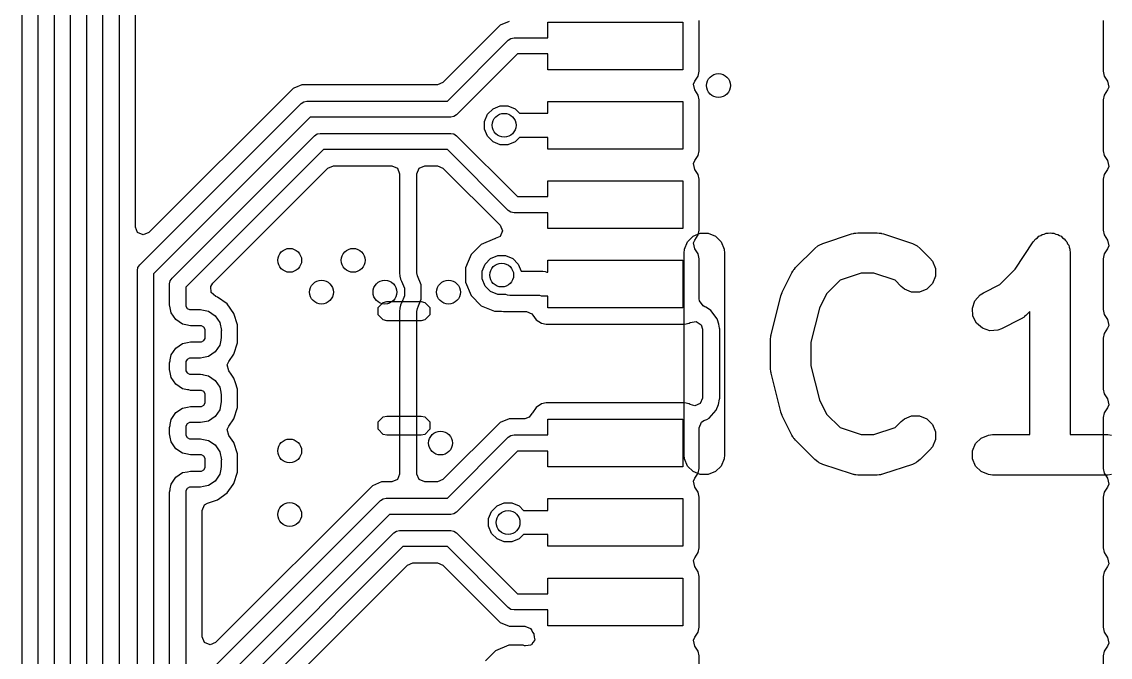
# Model space of a CAD drawing. Extents: x 94.3 to 177.3, y -118.1 to -62.3.
# Drawn here: x 150.91 to 157.77, y -94.7 to -90.7 of the extents above; entities that cross this region are included whole.
import ezdxf

# ---------------------------------------------------------------- set-up
doc = ezdxf.new("R2010")
doc.units = 0
doc.layers.add('BLACK', color=7, linetype='CONTINUOUS')

msp = doc.modelspace()

# ---------------------------------------------------------------- linework, layer by layer
at = {"layer": 'BLACK', "linetype": 'CONTINUOUS'}
for p, q in [((150.9133, -88.644284), (150.9133, -102.26919)), ((151.0158, -102.332358), (151.0158, -88.674778)), ((151.1174, -88.69582), (151.1174, -102.3534)), ((151.22, -102.520461), (151.22, -88.862882)), ((151.3216, -88.883924), (151.3216, -102.541503)), ((151.4242, -102.690713), (151.4242, -89)), ((151.5258, -89.021042), (151.5258, -102.711755)), ((151.6283, -91.990507), (151.6283, -89.1549)), ((153.925659, -90.72004), (153.565245, -91.080455)), ((153.925664, -90.720036), (153.925659, -90.72004)), ((153.982003, -90.6967), (153.925664, -90.720036)), ((154.225, -90.7992), (154.225, -90.7)), ((154.225, -90.7), (155.075, -90.7)), ((155.075, -90.7), (155.075, -91)), ((155.1775, -91.010095), (155.177499, -90.689906)), ((157.7225, -90.689908), (157.7225, -91.010091)), ((153.993059, -90.803067), (154.012499, -90.7992)), ((154.012499, -90.7992), (154.225, -90.7992)), ((153.593057, -91.1976), (153.976578, -90.814079)), ((153.976578, -90.814079), (153.993059, -90.803067)), ((154.033541, -90.9008), (153.65002, -91.284321)), ((154.225, -90.9008), (154.033541, -90.9008)), ((154.225, -91), (154.225, -90.9008)), ((155.075, -91), (154.225, -91)), ((155.142552, -91.090245), (155.150014, -91.072226)), ((155.150014, -91.072226), (155.171553, -91.039993)), ((155.171553, -91.039993), (155.1775, -91.010095)), ((157.7225, -91.010091), (157.722501, -91.010095)), ((157.722501, -91.010095), (157.728447, -91.039995)), ((157.728447, -91.039995), (157.749981, -91.072221)), ((157.749981, -91.072221), (157.757447, -91.109754)), ((152.621074, -91.118442), (151.713655, -92.025862)), ((152.621079, -91.118438), (152.621074, -91.118442)), ((152.630746, -91.114434), (152.621079, -91.118438)), ((152.637581, -91.111603), (152.630746, -91.114434)), ((152.67742, -91.0951), (152.637581, -91.111602)), ((152.637581, -91.111602), (152.637581, -91.111603)), ((153.52989, -91.0951), (152.67742, -91.0951)), ((153.565245, -91.080455), (153.52989, -91.0951)), ((155.150018, -91.127778), (155.142552, -91.090245)), ((155.171552, -91.160004), (155.150018, -91.127778)), ((157.749981, -91.127778), (157.728447, -91.160007)), ((157.757447, -91.109754), (157.749981, -91.127778)), ((151.656079, -92.228395), (152.671995, -91.212479)), ((152.671995, -91.212479), (152.688475, -91.201467)), ((152.688475, -91.201467), (152.688476, -91.201467)), ((152.688476, -91.201467), (152.707916, -91.1976)), ((152.707916, -91.1976), (153.593057, -91.1976)), ((154.225, -91.2738), (154.225, -91.2)), ((154.225, -91.2), (155.075, -91.2)), ((155.075, -91.2), (155.075, -91.5)), ((155.171552, -91.160006), (155.171552, -91.160004)), ((155.171553, -91.160007), (155.171552, -91.160006)), ((155.177499, -91.189906), (155.171553, -91.160007)), ((155.1775, -91.510095), (155.177499, -91.189906)), ((157.728447, -91.160007), (157.7225, -91.189905)), ((157.7225, -91.189905), (157.7225, -91.189906)), ((157.7225, -91.189906), (157.7225, -91.189908)), ((157.7225, -91.189908), (157.7225, -91.510091)), ((153.827402, -91.325614), (153.846066, -91.280554)), ((153.846066, -91.280554), (153.880554, -91.246066)), ((153.880554, -91.246066), (153.925614, -91.227402)), ((153.925614, -91.227402), (153.974386, -91.227402)), ((153.974386, -91.227402), (154.019446, -91.246066)), ((154.019446, -91.246066), (154.04718, -91.2738)), ((154.04718, -91.2738), (154.225, -91.2738)), ((152.728958, -91.2992), (151.7428, -92.285358)), ((153.614099, -91.2992), (152.728958, -91.2992)), ((153.633539, -91.295333), (153.614099, -91.2992)), ((153.65002, -91.284321), (153.633539, -91.295333)), ((153.827402, -91.374386), (153.827402, -91.325614)), ((151.859279, -92.312563), (152.756163, -91.415679)), ((152.756163, -91.415679), (152.772644, -91.404667)), ((152.772644, -91.404667), (152.792084, -91.4008)), ((152.792084, -91.4008), (153.614099, -91.4008)), ((153.614099, -91.4008), (153.633539, -91.404667)), ((153.633539, -91.404667), (153.65002, -91.415679)), ((153.65002, -91.415679), (154.033541, -91.7992)), ((153.846066, -91.419446), (153.827402, -91.374386)), ((153.880554, -91.453934), (153.846066, -91.419446)), ((153.925614, -91.472598), (153.880554, -91.453934)), ((153.974386, -91.472598), (153.925614, -91.472598)), ((154.019446, -91.453934), (153.974386, -91.472598)), ((154.04718, -91.4262), (154.019446, -91.453934)), ((154.225, -91.4262), (154.04718, -91.4262)), ((154.225, -91.5), (154.225, -91.4262)), ((152.813126, -91.5024), (151.946, -92.369526)), ((153.593057, -91.5024), (152.813126, -91.5024)), ((153.976578, -91.885921), (153.593057, -91.5024)), ((155.075, -91.5), (154.225, -91.5)), ((155.150014, -91.572226), (155.171553, -91.539993)), ((155.171553, -91.539993), (155.1775, -91.510095)), ((157.7225, -91.510091), (157.722501, -91.510095)), ((157.722501, -91.510095), (157.728447, -91.539995)), ((157.728447, -91.539995), (157.749981, -91.572221)), ((152.11569, -92.344791), (152.840938, -91.619545)), ((152.840938, -91.619545), (152.876293, -91.6049)), ((152.876293, -91.6049), (153.2425, -91.6049)), ((153.2425, -91.6049), (153.277855, -91.619545)), ((153.277855, -91.619545), (153.2925, -91.6549)), ((153.4, -91.6549), (153.414645, -91.619545)), ((153.414645, -91.619545), (153.45, -91.6049)), ((153.45, -91.6049), (153.52989, -91.6049)), ((153.52989, -91.6049), (153.565245, -91.619545)), ((153.565245, -91.619545), (153.925398, -91.979699)), ((155.142552, -91.590245), (155.150014, -91.572226)), ((155.150018, -91.627778), (155.142552, -91.590245)), ((157.749981, -91.572221), (157.757447, -91.609754)), ((157.757447, -91.609754), (157.749982, -91.627778)), ((153.2925, -91.6549), (153.2925, -92.278409)), ((153.4, -92.278411), (153.4, -91.6549)), ((155.171552, -91.660004), (155.150018, -91.627778)), ((155.171552, -91.660006), (155.171552, -91.660004)), ((155.171553, -91.660007), (155.171552, -91.660006)), ((155.177499, -91.689906), (155.171553, -91.660007)), ((155.1775, -92.010095), (155.177499, -91.689906)), ((157.728447, -91.660007), (157.7225, -91.689905)), ((157.7225, -91.689905), (157.7225, -91.689906)), ((157.7225, -91.689906), (157.7225, -91.689908)), ((157.7225, -91.689908), (157.7225, -92.010091)), ((157.728449, -91.660004), (157.728447, -91.660007)), ((157.749982, -91.627778), (157.728449, -91.660004)), ((154.225, -91.7992), (154.225, -91.7)), ((154.225, -91.7), (155.075, -91.7)), ((155.075, -91.7), (155.075, -92)), ((154.033541, -91.7992), (154.225, -91.7992)), ((153.993059, -91.896933), (153.976578, -91.885921)), ((154.012499, -91.9008), (153.993059, -91.896933)), ((154.225, -91.9008), (154.012499, -91.9008)), ((154.225, -92), (154.225, -91.9008)), ((151.642945, -92.025862), (151.6283, -91.990507)), ((151.6783, -92.040507), (151.642945, -92.025862)), ((151.713655, -92.025862), (151.6783, -92.040507)), ((153.925398, -91.979699), (153.940043, -92.015054)), ((153.940043, -92.015054), (153.925398, -92.050409)), ((155.075, -92), (154.225, -92)), ((155.13968, -92.048721), (155.185461, -92.029758)), ((155.171553, -92.039993), (155.1775, -92.010095)), ((155.185461, -92.029758), (155.235013, -92.029758)), ((155.235013, -92.029758), (155.280794, -92.048721)), ((155.956267, -92.094311), (156.137696, -92.033835)), ((156.137696, -92.033835), (156.149982, -92.031041)), ((156.149982, -92.031041), (156.153081, -92.029758)), ((156.153081, -92.029758), (156.157571, -92.029315)), ((156.157571, -92.029315), (156.161973, -92.028315)), ((156.161973, -92.028315), (156.165318, -92.028552)), ((156.165318, -92.028552), (156.177857, -92.027318)), ((156.177857, -92.027318), (156.298809, -92.027318)), ((156.298809, -92.027318), (156.311347, -92.028552)), ((156.311347, -92.028552), (156.314694, -92.028315)), ((156.314694, -92.028315), (156.319095, -92.029315)), ((156.319095, -92.029315), (156.323585, -92.029758)), ((156.323585, -92.029758), (156.326682, -92.03104)), ((156.326682, -92.03104), (156.33897, -92.033835)), ((156.33897, -92.033835), (156.520399, -92.094311)), ((157.338656, -92.037037), (157.350983, -92.034571)), ((157.350983, -92.034571), (157.362604, -92.029758)), ((157.362604, -92.029758), (157.375049, -92.029758)), ((157.375049, -92.029758), (157.387248, -92.027318)), ((157.387248, -92.027318), (157.399581, -92.029758)), ((157.399581, -92.029758), (157.412156, -92.029758)), ((157.412156, -92.029758), (157.423653, -92.03452)), ((157.423653, -92.03452), (157.435858, -92.036935)), ((157.7225, -92.010091), (157.722501, -92.010095)), ((157.722501, -92.010095), (157.728447, -92.039995)), ((153.805911, -92.099692), (153.741921, -92.163682)), ((153.805917, -92.099688), (153.805911, -92.099692)), ((153.889529, -92.065054), (153.805917, -92.099688)), ((153.890043, -92.065054), (153.889529, -92.065054)), ((153.890515, -92.064858), (153.890043, -92.065054)), ((153.894362, -92.064093), (153.890515, -92.064858)), ((153.925398, -92.050409), (153.894209, -92.063328)), ((153.894209, -92.063328), (153.894362, -92.064093)), ((155.085677, -92.129542), (155.10464, -92.083761)), ((155.10464, -92.083761), (155.13968, -92.048721)), ((155.142552, -92.090245), (155.150014, -92.072226)), ((155.150018, -92.127778), (155.142552, -92.090245)), ((155.150014, -92.072226), (155.171553, -92.039993)), ((155.280794, -92.048721), (155.315834, -92.083761)), ((155.315834, -92.083761), (155.334797, -92.129542)), ((155.933534, -92.104461), (155.956267, -92.094311)), ((156.520399, -92.094311), (156.543132, -92.104461)), ((157.167733, -92.254835), (157.281709, -92.083871)), ((157.281709, -92.083871), (157.281766, -92.0838)), ((157.281766, -92.0838), (157.281783, -92.083761)), ((157.281783, -92.083761), (157.281871, -92.083672)), ((157.281871, -92.083672), (157.297483, -92.06461)), ((157.297483, -92.06461), (157.30793, -92.057613)), ((157.30793, -92.057613), (157.316823, -92.048721)), ((157.316823, -92.048721), (157.32832, -92.043958)), ((157.32832, -92.043958), (157.338656, -92.037037)), ((157.435858, -92.036935), (157.446318, -92.043908)), ((157.446318, -92.043908), (157.457937, -92.048721)), ((157.457937, -92.048721), (157.466735, -92.057519)), ((157.466735, -92.057519), (157.477088, -92.064421)), ((157.477088, -92.064421), (157.484084, -92.074868)), ((157.484084, -92.074868), (157.492977, -92.083761)), ((157.492977, -92.083761), (157.497739, -92.095258)), ((157.497739, -92.095258), (157.504661, -92.105594)), ((157.728447, -92.039995), (157.749981, -92.072221)), ((157.749981, -92.072221), (157.757447, -92.109754)), ((153.741917, -92.163688), (153.723921, -92.207135)), ((153.741921, -92.163682), (153.741917, -92.163688)), ((153.865337, -92.18862), (153.910397, -92.169956)), ((153.910397, -92.169956), (153.959169, -92.169956)), ((153.959169, -92.169956), (154.004229, -92.18862)), ((155.083237, -92.154318), (155.085677, -92.129542)), ((155.083237, -93.424318), (155.083237, -92.154318)), ((155.171552, -92.160004), (155.150018, -92.127778)), ((155.171552, -92.160006), (155.171552, -92.160004)), ((155.171553, -92.160007), (155.171552, -92.160006)), ((155.177499, -92.189906), (155.171553, -92.160007)), ((155.334797, -92.129542), (155.337237, -92.154318)), ((155.337237, -92.154318), (155.337237, -93.424318)), ((155.785673, -92.245943), (155.906625, -92.124991)), ((155.906625, -92.124991), (155.92587, -92.109197)), ((155.92587, -92.109197), (155.930087, -92.10745)), ((155.930087, -92.10745), (155.933534, -92.104461)), ((156.543132, -92.104461), (156.54658, -92.107451)), ((156.54658, -92.107451), (156.550796, -92.109198)), ((156.550796, -92.109198), (156.570041, -92.124991)), ((156.570041, -92.124991), (156.630517, -92.185467)), ((157.504661, -92.105594), (157.507126, -92.117921)), ((157.507126, -92.117921), (157.51194, -92.129542)), ((157.51194, -92.129542), (157.514354, -92.154057)), ((157.514354, -92.154057), (157.51438, -92.154186)), ((157.51438, -92.154186), (157.514371, -92.154229)), ((157.514371, -92.154229), (157.51438, -92.154318)), ((157.51438, -92.154318), (157.51438, -93.297318)), ((157.728447, -92.160007), (157.7225, -92.189905)), ((157.749981, -92.127778), (157.728447, -92.160007)), ((157.757447, -92.109754), (157.749981, -92.127778)), ((151.645067, -92.244876), (151.656079, -92.228395)), ((153.723921, -92.207135), (153.707283, -92.247301)), ((153.812185, -92.268168), (153.830849, -92.223108)), ((153.830849, -92.223108), (153.865337, -92.18862)), ((154.004229, -92.18862), (154.038717, -92.223108)), ((154.038717, -92.223108), (154.057287, -92.26794)), ((154.225, -92.2738), (154.225, -92.2)), ((154.225, -92.2), (155.075, -92.2)), ((155.075, -92.2), (155.075, -92.5)), ((155.177499, -92.189908), (155.177499, -92.189906)), ((155.177499, -92.44206), (155.177499, -92.189908)), ((156.630517, -92.185467), (156.646311, -92.204712)), ((156.646311, -92.204712), (156.665274, -92.250493)), ((157.7225, -92.189905), (157.7225, -92.189906)), ((157.7225, -92.189906), (157.7225, -92.189908)), ((157.7225, -92.189908), (157.7225, -92.510091)), ((151.6412, -92.264316), (151.645067, -92.244876)), ((151.6412, -101.210422), (151.6412, -92.264316)), ((151.7428, -92.285358), (151.7428, -101.18938)), ((153.2925, -92.278409), (153.294565, -92.299383)), ((153.294565, -92.299383), (153.29837, -92.318508)), ((153.403806, -92.297545), (153.4, -92.278411)), ((153.4275, -92.354747), (153.403806, -92.297545)), ((153.707283, -92.247301), (153.707283, -92.337807)), ((153.812185, -92.31694), (153.812185, -92.268168)), ((154.057287, -92.26794), (154.19414, -92.26794)), ((154.19414, -92.26794), (154.209006, -92.269404)), ((154.209006, -92.269404), (154.219619, -92.2738)), ((154.219619, -92.2738), (154.225, -92.2738)), ((155.701407, -92.399902), (155.761884, -92.278949)), ((155.761884, -92.278949), (155.768597, -92.268284)), ((155.768597, -92.268284), (155.76988, -92.265188)), ((155.76988, -92.265188), (155.772742, -92.2617)), ((155.772742, -92.2617), (155.775147, -92.25788)), ((155.775147, -92.25788), (155.777679, -92.255683)), ((155.777679, -92.255683), (155.785673, -92.245943)), ((156.198467, -92.281318), (156.065031, -92.325796)), ((156.278199, -92.281318), (156.198467, -92.281318)), ((156.411634, -92.325796), (156.278199, -92.281318)), ((156.665274, -92.300047), (156.646311, -92.345828)), ((156.665274, -92.250493), (156.665274, -92.300047)), ((157.070245, -92.352323), (157.167733, -92.254835)), ((151.8444, -92.348484), (151.848267, -92.329044)), ((151.8444, -92.48), (151.8444, -92.348484)), ((151.848267, -92.329044), (151.859279, -92.312563)), ((151.946, -92.369526), (151.946, -92.48)), ((152.103486, -92.364719), (152.11569, -92.344791)), ((152.106509, -92.402868), (152.103486, -92.364719)), ((153.29837, -92.318508), (153.298375, -92.31853)), ((153.298375, -92.31853), (153.301189, -92.327809)), ((153.301189, -92.327809), (153.303934, -92.330554)), ((153.303934, -92.330554), (153.322598, -92.375614)), ((153.322598, -92.375614), (153.322598, -92.424386)), ((153.4275, -92.445253), (153.4275, -92.354747)), ((153.707283, -92.337807), (153.741918, -92.421422)), ((153.830849, -92.362), (153.812185, -92.31694)), ((153.865337, -92.396488), (153.830849, -92.362)), ((156.065031, -92.325796), (155.97985, -92.410978)), ((156.450911, -92.365073), (156.411634, -92.325796)), ((156.470156, -92.380867), (156.450911, -92.365073)), ((156.646311, -92.345828), (156.611272, -92.380867)), ((156.967727, -92.403583), (157.070245, -92.352323)), ((152.135622, -92.427705), (152.106509, -92.402868)), ((152.145423, -92.430883), (152.135622, -92.427705)), ((152.205577, -92.474537), (152.145423, -92.430883)), ((153.322598, -92.424386), (153.303934, -92.469446)), ((153.410864, -92.485415), (153.4275, -92.445253)), ((153.741918, -92.421422), (153.805915, -92.485419)), ((153.910397, -92.415152), (153.865337, -92.396488)), ((153.959169, -92.415152), (153.910397, -92.415152)), ((153.96084, -92.414459), (153.959169, -92.415152)), ((153.971503, -92.418876), (153.96084, -92.414459)), ((153.986369, -92.42034), (153.971503, -92.418876)), ((154.174521, -92.42034), (153.986369, -92.42034)), ((154.185134, -92.424736), (154.174521, -92.42034)), ((154.2, -92.4262), (154.185134, -92.424736)), ((154.225, -92.4262), (154.2, -92.4262)), ((154.225, -92.5), (154.225, -92.4262)), ((155.179376, -92.455631), (155.177499, -92.44206)), ((155.631315, -92.667801), (155.691791, -92.425897)), ((155.691791, -92.425897), (155.692443, -92.424069)), ((155.692443, -92.424069), (155.692509, -92.423154)), ((155.692509, -92.423154), (155.696453, -92.412846)), ((155.696453, -92.412846), (155.700167, -92.402452)), ((155.700167, -92.402452), (155.700713, -92.401714)), ((155.700713, -92.401714), (155.701407, -92.399902)), ((155.97985, -92.410978), (155.934825, -92.501027)), ((156.515937, -92.39983), (156.470156, -92.380867)), ((156.565491, -92.39983), (156.515937, -92.39983)), ((156.611272, -92.380867), (156.565491, -92.39983)), ((156.914191, -92.45428), (156.946658, -92.416845)), ((156.946658, -92.416845), (156.967727, -92.403583)), ((151.848267, -92.49944), (151.8444, -92.48)), ((151.848291, -92.499464), (151.848267, -92.49944)), ((151.854471, -92.530537), (151.848291, -92.499464)), ((151.946, -92.48), (151.94602, -92.48)), ((151.94602, -92.48), (151.94602, -92.488166)), ((151.94602, -92.488166), (151.954185, -92.50231)), ((151.954185, -92.50231), (151.968327, -92.510478)), ((151.968327, -92.510478), (151.976493, -92.51048)), ((151.976493, -92.51048), (152.037651, -92.51048)), ((152.037651, -92.51048), (152.04756, -92.512451)), ((152.04756, -92.512451), (152.08819, -92.520508)), ((152.205578, -92.474538), (152.205577, -92.474537)), ((152.249297, -92.534646), (152.205578, -92.474538)), ((153.156731, -92.497039), (153.189203, -92.464567)), ((153.156731, -92.542961), (153.156731, -92.497039)), ((153.189203, -92.464567), (153.212164, -92.46)), ((153.212164, -92.46), (153.427836, -92.46)), ((153.294565, -92.500615), (153.2925, -92.521589)), ((153.29837, -92.48149), (153.294565, -92.500615)), ((153.298375, -92.481468), (153.29837, -92.48149)), ((153.301188, -92.472191), (153.298375, -92.481468)), ((153.303934, -92.469446), (153.301188, -92.472191)), ((153.4, -92.521588), (153.403806, -92.502454)), ((153.403806, -92.502454), (153.410864, -92.485415)), ((153.427836, -92.46), (153.450797, -92.464567)), ((153.450797, -92.464567), (153.483269, -92.497039)), ((153.483269, -92.497039), (153.483269, -92.542961)), ((153.805915, -92.485419), (153.88953, -92.520054)), ((155.075, -92.5), (154.225, -92.5)), ((155.203067, -92.485684), (155.179376, -92.455631)), ((155.214523, -92.4921), (155.203067, -92.485684)), ((155.219468, -92.494869), (155.214523, -92.4921)), ((155.242259, -92.510095), (155.219468, -92.494869)), ((155.251288, -92.516127), (155.242259, -92.510095)), ((155.934825, -92.501027), (155.881523, -92.714237)), ((156.89852, -92.501291), (156.914191, -92.45428)), ((156.902033, -92.550719), (156.89852, -92.501291)), ((157.7225, -92.510091), (157.722501, -92.510095)), ((157.722501, -92.510095), (157.728447, -92.539995)), ((151.883094, -92.573383), (151.854471, -92.530537)), ((151.925933, -92.602017), (151.883094, -92.573383)), ((152.08819, -92.520508), (152.131072, -92.549126)), ((152.131072, -92.549126), (152.159737, -92.591976)), ((152.272302, -92.605322), (152.249297, -92.534646)), ((153.189203, -92.575433), (153.156731, -92.542961)), ((153.212164, -92.58), (153.189203, -92.575433)), ((153.427836, -92.58), (153.212164, -92.58)), ((153.2925, -92.521589), (153.2925, -93.5451)), ((153.4, -93.5451), (153.4, -92.521588)), ((153.450797, -92.575433), (153.427836, -92.58)), ((153.483269, -92.542961), (153.450797, -92.575433)), ((153.88953, -92.520054), (153.934151, -92.520054)), ((153.934151, -92.520054), (153.94589, -92.522389)), ((153.94589, -92.522389), (153.945992, -92.521879)), ((153.945992, -92.521879), (153.950822, -92.522839)), ((153.950822, -92.522839), (153.950823, -92.52284)), ((153.950823, -92.52284), (154.09026, -92.52284)), ((154.09026, -92.52284), (154.125615, -92.537485)), ((154.125615, -92.537485), (154.131831, -92.545058)), ((154.131831, -92.545058), (154.151102, -92.573898)), ((154.151102, -92.573898), (154.185007, -92.596553)), ((155.251289, -92.516128), (155.251288, -92.516127)), ((155.292424, -92.568298), (155.251289, -92.516128)), ((155.292425, -92.5683), (155.292424, -92.568298)), ((155.294305, -92.573898), (155.292425, -92.5683)), ((155.294441, -92.574304), (155.294305, -92.573898)), ((155.30287, -92.602086), (155.294441, -92.574304)), ((156.924193, -92.59504), (156.902033, -92.550719)), ((157.202271, -92.570292), (157.081319, -92.630767)), ((157.212937, -92.563577), (157.202271, -92.570292)), ((157.216034, -92.562295), (157.212937, -92.563577)), ((157.219519, -92.559434), (157.216034, -92.562295)), ((157.223341, -92.557029), (157.219519, -92.559434)), ((157.225539, -92.554493), (157.223341, -92.557029)), ((157.235279, -92.546501), (157.225539, -92.554493)), ((157.26038, -92.521399), (157.235279, -92.546501)), ((157.26038, -93.297318), (157.26038, -92.521399)), ((157.728447, -92.539995), (157.749981, -92.572221)), ((157.749981, -92.572221), (157.757447, -92.609754)), ((151.957037, -92.60821), (151.925933, -92.602017)), ((151.95704, -92.608213), (151.957037, -92.60821)), ((151.964787, -92.609754), (151.95704, -92.608213)), ((151.976468, -92.61208), (151.964787, -92.609754)), ((151.976472, -92.612078), (151.976468, -92.61208)), ((151.97648, -92.61208), (151.976472, -92.612078)), ((152.037651, -92.61208), (151.97648, -92.61208)), ((152.03767, -92.612076), (152.037651, -92.61208)), ((152.037682, -92.61208), (152.03767, -92.612076)), ((152.04586, -92.612075), (152.037682, -92.61208)), ((152.06003, -92.620245), (152.04586, -92.612075)), ((152.068216, -92.634407), (152.06003, -92.620245)), ((152.068131, -92.64256), (152.068219, -92.642113)), ((152.068131, -92.6832), (152.068131, -92.64256)), ((152.068219, -92.642113), (152.068216, -92.634407)), ((152.159737, -92.591976), (152.16982, -92.642535)), ((152.169731, -92.642535), (152.169727, -92.642544)), ((152.169727, -92.642544), (152.169731, -92.64256)), ((152.16982, -92.642535), (152.169731, -92.642535)), ((152.169731, -92.64256), (152.169731, -92.6832)), ((152.27232, -92.642484), (152.272302, -92.605322)), ((152.272329, -92.662911), (152.272319, -92.642484)), ((152.272319, -92.642484), (152.27232, -92.642484)), ((154.185007, -92.596553), (154.214905, -92.6025)), ((154.214905, -92.6025), (155.085094, -92.602499)), ((155.085094, -92.602499), (155.114993, -92.596553)), ((155.114993, -92.596553), (155.122218, -92.591724)), ((155.122218, -92.591724), (155.159751, -92.584256)), ((155.159751, -92.584256), (155.191571, -92.605514)), ((155.191571, -92.605514), (155.2, -92.633296)), ((155.2, -92.633296), (155.2, -93.066703)), ((155.306681, -92.627778), (155.30287, -92.602086)), ((155.3075, -92.633299), (155.306681, -92.627778)), ((155.3075, -93.066702), (155.3075, -92.633299)), ((156.961628, -92.627507), (156.924193, -92.59504)), ((157.008639, -92.643178), (156.961628, -92.627507)), ((157.058067, -92.639665), (157.008639, -92.643178)), ((157.081319, -92.630767), (157.058067, -92.639665)), ((157.749981, -92.627778), (157.728447, -92.660007)), ((157.757447, -92.609754), (157.749981, -92.627778)), ((151.92594, -92.723759), (151.957014, -92.717572)), ((151.957014, -92.717572), (151.95704, -92.717547)), ((151.95704, -92.717547), (151.976468, -92.713682)), ((151.976468, -92.713682), (151.976468, -92.71368)), ((151.976468, -92.71368), (151.976472, -92.713681)), ((151.976472, -92.713681), (151.97648, -92.71368)), ((151.97648, -92.71368), (152.037651, -92.71368)), ((152.037651, -92.71368), (152.03767, -92.713683)), ((152.03767, -92.713683), (152.037682, -92.71368)), ((152.037682, -92.71368), (152.037682, -92.713631)), ((152.037682, -92.713631), (152.045839, -92.713635)), ((152.045839, -92.713635), (152.05997, -92.705483)), ((152.05997, -92.705483), (152.06813, -92.691357)), ((152.06813, -92.691357), (152.068131, -92.6832)), ((152.165862, -92.702641), (152.159673, -92.733744)), ((152.165864, -92.70264), (152.165862, -92.702641)), ((152.169731, -92.6832), (152.165864, -92.70264)), ((152.272228, -92.713697), (152.272231, -92.713693)), ((152.272228, -92.720359), (152.272228, -92.713697)), ((152.272231, -92.683213), (152.27225, -92.683043)), ((152.272231, -92.713693), (152.272231, -92.683213)), ((152.272241, -92.663126), (152.272329, -92.662911)), ((152.272248, -92.677474), (152.272241, -92.663126)), ((152.272247, -92.677475), (152.272248, -92.677474)), ((152.27225, -92.683043), (152.272247, -92.677475)), ((155.627523, -92.698603), (155.627948, -92.694281)), ((155.627523, -92.880032), (155.627523, -92.698603)), ((155.627673, -92.692429), (155.629044, -92.683156)), ((155.627948, -92.694281), (155.627673, -92.692429)), ((155.629044, -92.683156), (155.629963, -92.673827)), ((155.629963, -92.673827), (155.630679, -92.672096)), ((155.630679, -92.672096), (155.631315, -92.667801)), ((155.881523, -92.714237), (155.881523, -92.864398)), ((157.728447, -92.660007), (157.7225, -92.689905)), ((157.7225, -92.689905), (157.7225, -92.689906)), ((157.7225, -92.689906), (157.7225, -92.689908)), ((157.7225, -92.689908), (157.7225, -93.010091)), ((151.854471, -92.79521), (151.883103, -92.75238)), ((151.883103, -92.75238), (151.92594, -92.723759)), ((152.131032, -92.776588), (152.088171, -92.805204)), ((152.159673, -92.733744), (152.131032, -92.776588)), ((152.249254, -92.79104), (152.272228, -92.72036)), ((152.272228, -92.72036), (152.272228, -92.720359)), ((151.8444, -92.845735), (151.846833, -92.833525)), ((151.844403, -92.845744), (151.8444, -92.845735)), ((151.8444, -92.84576), (151.844403, -92.845744)), ((151.8444, -92.8864), (151.8444, -92.84576)), ((151.846833, -92.833525), (151.848267, -92.82632)), ((151.848267, -92.82632), (151.84827, -92.826316)), ((151.84827, -92.826316), (151.854471, -92.79521)), ((151.946003, -92.837616), (151.946, -92.84576)), ((151.946, -92.84576), (151.946, -92.8864)), ((151.954175, -92.82347), (151.946003, -92.837616)), ((151.968324, -92.815301), (151.954175, -92.82347)), ((151.976492, -92.8153), (151.968324, -92.815301)), ((152.03762, -92.81528), (151.976492, -92.81528)), ((151.976492, -92.81528), (151.976492, -92.8153)), ((152.037651, -92.81528), (152.03762, -92.81528)), ((152.057091, -92.811413), (152.037651, -92.81528)), ((152.057146, -92.811357), (152.057091, -92.811413)), ((152.088171, -92.805204), (152.057146, -92.811357)), ((152.207132, -92.858266), (152.216071, -92.836688)), ((152.216071, -92.836688), (152.249254, -92.79104)), ((151.848267, -92.90584), (151.8444, -92.8864)), ((151.848291, -92.905864), (151.848267, -92.90584)), ((151.854471, -92.936937), (151.848291, -92.905864)), ((151.946, -92.8864), (151.94602, -92.8864)), ((151.94602, -92.8864), (151.94602, -92.894566)), ((151.94602, -92.894566), (151.954185, -92.90871)), ((151.954185, -92.90871), (151.968327, -92.916878)), ((151.968327, -92.916878), (151.976493, -92.91688)), ((151.976493, -92.91688), (152.037648, -92.91688)), ((152.037648, -92.91688), (152.037666, -92.916883)), ((152.037666, -92.916883), (152.037678, -92.91688)), ((152.037678, -92.91688), (152.050575, -92.919451)), ((152.050575, -92.919451), (152.057088, -92.920747)), ((152.057088, -92.920747), (152.057091, -92.92075)), ((152.057091, -92.92075), (152.088199, -92.926953)), ((152.216067, -92.895474), (152.207132, -92.858266)), ((152.230789, -92.915734), (152.216067, -92.895474)), ((152.249233, -92.941116), (152.230789, -92.915734)), ((155.627948, -92.884353), (155.627523, -92.880032)), ((155.627673, -92.886206), (155.627948, -92.884353)), ((155.629044, -92.895478), (155.627673, -92.886206)), ((155.629963, -92.904808), (155.629044, -92.895478)), ((155.630679, -92.906538), (155.629963, -92.904808)), ((155.631315, -92.910834), (155.630679, -92.906538)), ((155.691791, -93.152739), (155.631315, -92.910834)), ((155.881523, -92.864398), (155.934825, -93.077608)), ((151.883094, -92.979783), (151.854471, -92.936937)), ((151.925933, -93.008417), (151.883094, -92.979783)), ((152.088199, -92.926953), (152.131028, -92.955582)), ((152.131028, -92.955582), (152.159652, -92.998413)), ((152.249233, -92.941118), (152.249233, -92.941116)), ((152.249236, -92.941121), (152.249233, -92.941118)), ((152.25904, -92.971267), (152.249236, -92.941121)), ((152.271667, -93.010094), (152.25904, -92.971267)), ((151.957037, -93.01461), (151.925933, -93.008417)), ((151.95704, -93.014613), (151.957037, -93.01461)), ((151.965077, -93.016211), (151.95704, -93.014613)), ((151.976468, -93.01848), (151.965077, -93.016211)), ((151.976472, -93.018478), (151.976468, -93.01848)), ((151.97648, -93.01848), (151.976472, -93.018478)), ((152.037618, -93.01848), (151.97648, -93.01848)), ((152.04579, -93.018483), (152.037618, -93.01848)), ((152.059944, -93.026659), (152.04579, -93.018483)), ((152.068118, -93.040813), (152.059944, -93.026659)), ((152.06812, -93.048985), (152.068118, -93.040813)), ((152.068128, -93.048985), (152.06812, -93.048985)), ((152.068128, -93.0896), (152.068128, -93.048985)), ((152.159652, -92.998413), (152.165848, -93.029507)), ((152.165848, -93.029507), (152.165861, -93.02952)), ((152.165861, -93.02952), (152.169723, -93.048935)), ((152.169723, -93.048935), (152.169728, -93.048935)), ((152.169728, -93.048935), (152.169724, -93.048944)), ((152.169724, -93.048944), (152.169728, -93.04896)), ((152.169728, -93.04896), (152.169728, -93.0896)), ((152.272206, -93.01175), (152.271667, -93.010094)), ((152.272206, -93.013417), (152.272206, -93.01175)), ((152.272228, -93.013635), (152.272206, -93.013417)), ((152.272228, -93.018467), (152.272228, -93.013635)), ((152.272228, -93.048885), (152.272228, -93.018467)), ((152.272245, -93.083874), (152.272228, -93.048885)), ((157.7225, -93.010091), (157.722501, -93.010095)), ((157.722501, -93.010095), (157.728447, -93.039995)), ((157.728447, -93.039995), (157.749981, -93.072221)), ((151.883103, -93.15878), (151.92594, -93.130159)), ((151.92594, -93.130159), (151.957014, -93.123972)), ((151.957014, -93.123972), (151.95704, -93.123947)), ((151.95704, -93.123947), (151.976468, -93.120082)), ((151.976468, -93.120082), (151.976468, -93.12008)), ((151.976468, -93.12008), (151.976472, -93.120081)), ((151.976472, -93.120081), (151.97648, -93.12008)), ((151.97648, -93.12008), (152.037648, -93.12008)), ((152.037648, -93.12008), (152.037888, -93.120127)), ((152.037888, -93.120127), (152.045795, -93.120124)), ((152.045795, -93.120124), (152.059955, -93.111942)), ((152.059955, -93.111942), (152.068129, -93.097777)), ((152.068129, -93.097777), (152.068128, -93.0896)), ((152.169728, -93.0896), (152.159678, -93.140145)), ((152.24928, -93.197409), (152.272231, -93.126748)), ((152.272228, -93.083909), (152.272245, -93.083874)), ((152.272228, -93.0896), (152.272228, -93.083909)), ((152.272231, -93.126748), (152.272228, -93.0896)), ((154.151101, -93.126103), (154.128447, -93.160007)), ((154.185006, -93.103447), (154.151101, -93.126103)), ((154.214904, -93.097501), (154.185006, -93.103447)), ((154.214908, -93.0975), (154.214904, -93.097501)), ((155.08509, -93.0975), (154.214908, -93.0975)), ((155.085095, -93.0975), (155.08509, -93.0975)), ((155.114993, -93.103447), (155.085095, -93.0975)), ((155.122037, -93.108154), (155.114993, -93.103447)), ((155.122223, -93.108278), (155.122037, -93.108154)), ((155.15, -93.116703), (155.122223, -93.108278)), ((155.185355, -93.102058), (155.15, -93.116703)), ((155.2, -93.066703), (155.185355, -93.102058)), ((155.284672, -93.143198), (155.299317, -93.107843)), ((155.299317, -93.107843), (155.306069, -93.073898)), ((155.306069, -93.073898), (155.307499, -93.066709)), ((155.307499, -93.066709), (155.3075, -93.066702)), ((155.934825, -93.077608), (155.979851, -93.167659)), ((157.749982, -93.127778), (157.728447, -93.160007)), ((157.749981, -93.072221), (157.757447, -93.109754)), ((157.757447, -93.109754), (157.749982, -93.127778)), ((151.854471, -93.20161), (151.883103, -93.15878)), ((152.131056, -93.183001), (152.088217, -93.211648)), ((152.159678, -93.140145), (152.131056, -93.183001)), ((152.216118, -93.243075), (152.24928, -93.197409)), ((153.156731, -93.217039), (153.189203, -93.184567)), ((153.189203, -93.184567), (153.212164, -93.18)), ((153.212164, -93.18), (153.427836, -93.18)), ((153.427836, -93.18), (153.450797, -93.184567)), ((153.450797, -93.184567), (153.483269, -93.217039)), ((153.982003, -93.1967), (153.925664, -93.220036)), ((154.080114, -93.1967), (153.982003, -93.1967)), ((154.107893, -93.188273), (154.080114, -93.1967)), ((154.124349, -93.163643), (154.107893, -93.188273)), ((154.126561, -93.16456), (154.124349, -93.163643)), ((154.128447, -93.160007), (154.126561, -93.16456)), ((155.226495, -93.201375), (155.241523, -93.193717)), ((155.241523, -93.193717), (155.284672, -93.143198)), ((155.692443, -93.154566), (155.691791, -93.152739)), ((155.692509, -93.155482), (155.692443, -93.154566)), ((155.696456, -93.165797), (155.692509, -93.155482)), ((155.700167, -93.176183), (155.696456, -93.165797)), ((155.700712, -93.176919), (155.700167, -93.176183)), ((155.701407, -93.178734), (155.700712, -93.176919)), ((155.761884, -93.299686), (155.701407, -93.178734)), ((155.979851, -93.167659), (156.06503, -93.252839)), ((156.450911, -93.213563), (156.470155, -93.197769)), ((156.470155, -93.197769), (156.515936, -93.178805)), ((156.515936, -93.178805), (156.56549, -93.178805)), ((156.56549, -93.178805), (156.611271, -93.197768)), ((156.611271, -93.197768), (156.64631, -93.232806)), ((157.728447, -93.160007), (157.7225, -93.189905)), ((157.7225, -93.189905), (157.7225, -93.189906)), ((157.7225, -93.189906), (157.7225, -93.189908)), ((157.7225, -93.189908), (157.7225, -93.510091)), ((151.8444, -93.252135), (151.846833, -93.239925)), ((151.844403, -93.252144), (151.8444, -93.252135)), ((151.8444, -93.25216), (151.844403, -93.252144)), ((151.8444, -93.2928), (151.8444, -93.25216)), ((151.846833, -93.239925), (151.848267, -93.23272)), ((151.848267, -93.23272), (151.84827, -93.232716)), ((151.84827, -93.232716), (151.854471, -93.20161)), ((151.946003, -93.244016), (151.946, -93.25216)), ((151.946, -93.25216), (151.946, -93.2928)), ((151.954175, -93.22987), (151.946003, -93.244016)), ((151.968324, -93.221701), (151.954175, -93.22987)), ((151.976492, -93.2217), (151.968324, -93.221701)), ((152.037648, -93.22168), (151.976492, -93.22168)), ((151.976492, -93.22168), (151.976492, -93.2217)), ((152.037666, -93.221676), (152.037648, -93.22168)), ((152.037678, -93.22168), (152.037666, -93.221676)), ((152.088217, -93.211648), (152.037678, -93.221728)), ((152.037678, -93.221728), (152.037678, -93.22168)), ((152.20719, -93.264655), (152.216118, -93.243075)), ((152.216141, -93.301861), (152.20719, -93.264655)), ((153.156731, -93.262961), (153.156731, -93.217039)), ((153.189203, -93.295433), (153.156731, -93.262961)), ((153.483269, -93.262961), (153.450797, -93.295433)), ((153.483269, -93.217039), (153.483269, -93.262961)), ((153.925659, -93.22004), (153.565245, -93.580455)), ((153.925664, -93.220036), (153.925659, -93.22004)), ((154.225, -93.2992), (154.225, -93.2)), ((154.225, -93.2), (155.075, -93.2)), ((155.075, -93.2), (155.075, -93.5)), ((155.177499, -93.255078), (155.192144, -93.219724)), ((155.1775, -93.510095), (155.177499, -93.255078)), ((155.192144, -93.219724), (155.208362, -93.208885)), ((155.208362, -93.208885), (155.226495, -93.201375)), ((156.06503, -93.252839), (156.198467, -93.297318)), ((156.278199, -93.297318), (156.411635, -93.252839)), ((156.411635, -93.252839), (156.450911, -93.213563)), ((156.64631, -93.232806), (156.665274, -93.278587)), ((151.848267, -93.31224), (151.8444, -93.2928)), ((151.848291, -93.312264), (151.848267, -93.31224)), ((151.854471, -93.343337), (151.848291, -93.312264)), ((151.946, -93.2928), (151.94602, -93.2928)), ((151.94602, -93.2928), (151.94602, -93.300966)), ((151.94602, -93.300966), (151.954185, -93.31511)), ((151.954185, -93.31511), (151.968327, -93.323278)), ((151.968327, -93.323278), (151.976493, -93.32328)), ((151.976493, -93.32328), (152.037656, -93.32328)), ((152.037656, -93.32328), (152.047067, -93.325152)), ((152.047067, -93.325152), (152.088196, -93.33331)), ((152.088196, -93.33331), (152.131075, -93.361929)), ((152.249299, -93.34745), (152.216141, -93.301861)), ((153.212164, -93.3), (153.189203, -93.295433)), ((153.427836, -93.3), (153.212164, -93.3)), ((153.450797, -93.295433), (153.427836, -93.3)), ((153.593057, -93.6976), (153.976578, -93.314079)), ((153.976578, -93.314079), (153.993059, -93.303067)), ((153.993059, -93.303067), (154.012499, -93.2992)), ((154.012499, -93.2992), (154.225, -93.2992)), ((155.768594, -93.310346), (155.761884, -93.299686)), ((155.769879, -93.313447), (155.768594, -93.310346)), ((155.772744, -93.316938), (155.769879, -93.313447)), ((155.775147, -93.320755), (155.772744, -93.316938)), ((155.777679, -93.322951), (155.775147, -93.320755)), ((155.785673, -93.332691), (155.777679, -93.322951)), ((155.906625, -93.453644), (155.785673, -93.332691)), ((156.198467, -93.297318), (156.278199, -93.297318)), ((156.665274, -93.328141), (156.646311, -93.373922)), ((156.665274, -93.278587), (156.665274, -93.328141)), ((156.918926, -93.353761), (156.953966, -93.318721)), ((156.953966, -93.318721), (156.999747, -93.299758)), ((156.999747, -93.299758), (157.024523, -93.297318)), ((157.024523, -93.297318), (157.26038, -93.297318)), ((157.51438, -93.297318), (157.750238, -93.297318)), ((157.750238, -93.297318), (157.775014, -93.299758)), ((151.883094, -93.386183), (151.854471, -93.343337)), ((151.925933, -93.414817), (151.883094, -93.386183)), ((152.131075, -93.361929), (152.159737, -93.404778)), ((152.159737, -93.404778), (152.16982, -93.455335)), ((152.272302, -93.418123), (152.249299, -93.34745)), ((154.033541, -93.4008), (153.65002, -93.784321)), ((154.225, -93.4008), (154.033541, -93.4008)), ((154.225, -93.5), (154.225, -93.4008)), ((156.630518, -93.393167), (156.570041, -93.453644)), ((156.646311, -93.373922), (156.630518, -93.393167)), ((156.899963, -93.399542), (156.918926, -93.353761)), ((156.899963, -93.449094), (156.899963, -93.399542)), ((151.957037, -93.42101), (151.925933, -93.414817)), ((151.95704, -93.421013), (151.957037, -93.42101)), ((151.965077, -93.422611), (151.95704, -93.421013)), ((151.976468, -93.42488), (151.965077, -93.422611)), ((151.976472, -93.424878), (151.976468, -93.42488)), ((151.97648, -93.42488), (151.976472, -93.424878)), ((152.037656, -93.42488), (151.97648, -93.42488)), ((152.037672, -93.424876), (152.037656, -93.42488)), ((152.037683, -93.42488), (152.037672, -93.424876)), ((152.045862, -93.424875), (152.037683, -93.42488)), ((152.060031, -93.433046), (152.045862, -93.424875)), ((152.068216, -93.447207), (152.060031, -93.433046)), ((152.068136, -93.45536), (152.068219, -93.454938)), ((152.068136, -93.496), (152.068136, -93.45536)), ((152.068219, -93.454938), (152.068216, -93.447207)), ((152.169736, -93.455335), (152.169732, -93.455344)), ((152.169732, -93.455344), (152.169736, -93.45536)), ((152.16982, -93.455335), (152.169736, -93.455335)), ((152.169736, -93.45536), (152.169736, -93.496)), ((152.27232, -93.455284), (152.272302, -93.418123)), ((152.272329, -93.475709), (152.272319, -93.455284)), ((152.272319, -93.455284), (152.27232, -93.455284)), ((155.085677, -93.449094), (155.083237, -93.424318)), ((155.10464, -93.494875), (155.085677, -93.449094)), ((155.334797, -93.449094), (155.315834, -93.494875)), ((155.337237, -93.424318), (155.334797, -93.449094)), ((155.92587, -93.469438), (155.906625, -93.453644)), ((155.930085, -93.471184), (155.92587, -93.469438)), ((155.933534, -93.474175), (155.930085, -93.471184)), ((156.546579, -93.471184), (156.543132, -93.474175)), ((156.550797, -93.469438), (156.546579, -93.471184)), ((156.570041, -93.453644), (156.550797, -93.469438)), ((156.918926, -93.494875), (156.899963, -93.449094)), ((151.883103, -93.56518), (151.92594, -93.536559)), ((151.92594, -93.536559), (151.957014, -93.530372)), ((151.957014, -93.530372), (151.95704, -93.530347)), ((151.95704, -93.530347), (151.976468, -93.526482)), ((151.976468, -93.526482), (151.976468, -93.52648)), ((151.976468, -93.52648), (151.976472, -93.526481)), ((151.976472, -93.526481), (151.97648, -93.52648)), ((151.97648, -93.52648), (152.037656, -93.52648)), ((152.037656, -93.52648), (152.037672, -93.526483)), ((152.037672, -93.526483), (152.037683, -93.52648)), ((152.037683, -93.52648), (152.037684, -93.526436)), ((152.037684, -93.526436), (152.045842, -93.52644)), ((152.045842, -93.52644), (152.059975, -93.518287)), ((152.059975, -93.518287), (152.068136, -93.504158)), ((152.068136, -93.504158), (152.068136, -93.496)), ((152.165867, -93.515441), (152.159679, -93.546544)), ((152.165869, -93.51544), (152.165867, -93.515441)), ((152.169736, -93.496), (152.165869, -93.51544)), ((152.249261, -93.603839), (152.272234, -93.53316)), ((152.272234, -93.526496), (152.272236, -93.526493)), ((152.272234, -93.53316), (152.272234, -93.526496)), ((152.272236, -93.496014), (152.272255, -93.495843)), ((152.272236, -93.526493), (152.272236, -93.496014)), ((152.272246, -93.475911), (152.272329, -93.475709)), ((152.272253, -93.490274), (152.272246, -93.475911)), ((152.272252, -93.490275), (152.272253, -93.490274)), ((152.272255, -93.495843), (152.272252, -93.490275)), ((155.075, -93.5), (154.225, -93.5)), ((155.13968, -93.529915), (155.10464, -93.494875)), ((155.185461, -93.548878), (155.13968, -93.529915)), ((155.150014, -93.572226), (155.171553, -93.539993)), ((155.171553, -93.539993), (155.1775, -93.510095)), ((155.280794, -93.529915), (155.235013, -93.548878)), ((155.315834, -93.494875), (155.280794, -93.529915)), ((155.956267, -93.484325), (155.933534, -93.474175)), ((156.137696, -93.544801), (155.956267, -93.484325)), ((156.520399, -93.484325), (156.33897, -93.544801)), ((156.543132, -93.474175), (156.520399, -93.484325)), ((156.953966, -93.529915), (156.918926, -93.494875)), ((156.999747, -93.548878), (156.953966, -93.529915)), ((157.7225, -93.510091), (157.722501, -93.510095)), ((157.722501, -93.510095), (157.728447, -93.539995)), ((157.728447, -93.539995), (157.749981, -93.572221)), ((151.84827, -93.639116), (151.854471, -93.60801)), ((151.854471, -93.60801), (151.883103, -93.56518)), ((152.131038, -93.589389), (152.088178, -93.618006)), ((152.159679, -93.546544), (152.131038, -93.589389)), ((152.205564, -93.663955), (152.244714, -93.610095)), ((152.244714, -93.610095), (152.249257, -93.603845)), ((152.249257, -93.603843), (152.249261, -93.603839)), ((152.249257, -93.603845), (152.249257, -93.603843)), ((153.17742, -93.5951), (153.121081, -93.618436)), ((153.2425, -93.5951), (153.17742, -93.5951)), ((153.277855, -93.580455), (153.2425, -93.5951)), ((153.2925, -93.5451), (153.277855, -93.580455)), ((153.414645, -93.580455), (153.4, -93.5451)), ((153.45, -93.5951), (153.414645, -93.580455)), ((153.52989, -93.5951), (153.45, -93.5951)), ((153.565245, -93.580455), (153.52989, -93.5951)), ((155.142552, -93.590245), (155.150014, -93.572226)), ((155.150018, -93.627778), (155.142552, -93.590245)), ((155.235013, -93.548878), (155.185461, -93.548878)), ((156.149982, -93.547594), (156.137696, -93.544801)), ((156.153081, -93.548878), (156.149982, -93.547594)), ((156.157571, -93.54932), (156.153081, -93.548878)), ((156.161973, -93.550321), (156.157571, -93.54932)), ((156.165318, -93.550083), (156.161973, -93.550321)), ((156.177857, -93.551318), (156.165318, -93.550083)), ((156.298809, -93.551318), (156.177857, -93.551318)), ((156.311347, -93.550083), (156.298809, -93.551318)), ((156.314694, -93.550321), (156.311347, -93.550083)), ((156.319095, -93.54932), (156.314694, -93.550321)), ((156.323585, -93.548878), (156.319095, -93.54932)), ((156.326682, -93.547595), (156.323585, -93.548878)), ((156.33897, -93.544801), (156.326682, -93.547595)), ((157.024523, -93.551318), (156.999747, -93.548878)), ((157.750238, -93.551318), (157.024523, -93.551318)), ((157.749981, -93.572221), (157.757447, -93.609754)), ((157.757447, -93.609754), (157.749981, -93.627778)), ((157.775014, -93.548878), (157.750238, -93.551318)), ((151.8444, -93.658535), (151.847014, -93.64542)), ((151.844403, -93.658544), (151.8444, -93.658535)), ((151.8444, -93.65856), (151.844403, -93.658544)), ((151.8444, -93.6992), (151.8444, -93.65856)), ((151.847014, -93.64542), (151.848267, -93.63912)), ((151.848267, -93.63912), (151.84827, -93.639116)), ((151.946003, -93.650416), (151.946, -93.65856)), ((151.946, -93.65856), (151.946, -93.6992)), ((151.954175, -93.63627), (151.946003, -93.650416)), ((151.968324, -93.628101), (151.954175, -93.63627)), ((151.976492, -93.6281), (151.968324, -93.628101)), ((152.037629, -93.62808), (151.976492, -93.62808)), ((151.976492, -93.62808), (151.976492, -93.6281)), ((152.037656, -93.62808), (152.037629, -93.62808)), ((152.057096, -93.624213), (152.037656, -93.62808)), ((152.057145, -93.624163), (152.057096, -93.624213)), ((152.088178, -93.618006), (152.057145, -93.624163)), ((153.121075, -93.61844), (152.133855, -94.605661)), ((152.145424, -93.707619), (152.205564, -93.663955)), ((153.121081, -93.618436), (153.121075, -93.61844)), ((155.171552, -93.660004), (155.150018, -93.627778)), ((155.171552, -93.660006), (155.171552, -93.660004)), ((155.171553, -93.660007), (155.171552, -93.660006)), ((155.177499, -93.689906), (155.171553, -93.660007)), ((157.728447, -93.660007), (157.7225, -93.689905)), ((157.749981, -93.627778), (157.728447, -93.660007)), ((151.8444, -94.524084), (151.8444, -93.6992)), ((151.946, -93.6992), (151.946, -94.524084)), ((152.0485, -93.77541), (152.063145, -93.740055)), ((152.062479, -94.821995), (153.171995, -93.712479)), ((152.063145, -93.740055), (152.083069, -93.727851)), ((152.083069, -93.727851), (152.145419, -93.707621)), ((152.145419, -93.707621), (152.14542, -93.70762)), ((152.14542, -93.70762), (152.145424, -93.707619)), ((153.171995, -93.712479), (153.188476, -93.701467)), ((153.188476, -93.701467), (153.207916, -93.6976)), ((153.207916, -93.6976), (153.593057, -93.6976)), ((153.871066, -93.780554), (153.905554, -93.746066)), ((153.905554, -93.746066), (153.950614, -93.727402)), ((153.950614, -93.727402), (153.999386, -93.727402)), ((153.999386, -93.727402), (154.044446, -93.746066)), ((154.044446, -93.746066), (154.07218, -93.7738)), ((154.225, -93.7738), (154.225, -93.7)), ((154.225, -93.7), (155.075, -93.7)), ((155.075, -93.7), (155.075, -94)), ((155.1775, -94.010095), (155.177499, -93.689906)), ((157.7225, -93.689905), (157.7225, -93.689906)), ((157.7225, -93.689906), (157.7225, -93.689908)), ((157.7225, -93.689908), (157.7225, -94.010091)), ((152.0485, -94.570306), (152.0485, -93.77541)), ((153.228958, -93.7992), (152.1492, -94.878958)), ((153.614099, -93.7992), (153.228958, -93.7992)), ((153.633539, -93.795333), (153.614099, -93.7992)), ((153.65002, -93.784321), (153.633539, -93.795333)), ((153.852402, -93.825614), (153.871066, -93.780554)), ((154.07218, -93.7738), (154.225, -93.7738)), ((153.852402, -93.874386), (153.852402, -93.825614)), ((153.871066, -93.919446), (153.852402, -93.874386)), ((152.265679, -94.906163), (153.256163, -93.915679)), ((153.256163, -93.915679), (153.272644, -93.904667)), ((153.272644, -93.904667), (153.292084, -93.9008)), ((153.292084, -93.9008), (153.614099, -93.9008)), ((153.614099, -93.9008), (153.633539, -93.904667)), ((153.633539, -93.904667), (153.65002, -93.915679)), ((153.65002, -93.915679), (154.033541, -94.2992)), ((153.905554, -93.953934), (153.871066, -93.919446)), ((154.07218, -93.9262), (154.044446, -93.953934)), ((154.225, -93.9262), (154.07218, -93.9262)), ((154.225, -94), (154.225, -93.9262)), ((153.313126, -94.0024), (152.3524, -94.963126)), ((153.593057, -94.0024), (153.313126, -94.0024)), ((153.976578, -94.385921), (153.593057, -94.0024)), ((153.950614, -93.972598), (153.905554, -93.953934)), ((153.999386, -93.972598), (153.950614, -93.972598)), ((154.044446, -93.953934), (153.999386, -93.972598)), ((155.075, -94), (154.225, -94)), ((155.171553, -94.039993), (155.1775, -94.010095)), ((157.7225, -94.010091), (157.722501, -94.010095)), ((157.722501, -94.010095), (157.728447, -94.039995)), ((155.142552, -94.090245), (155.150014, -94.072226)), ((155.150018, -94.127778), (155.142552, -94.090245)), ((155.150014, -94.072226), (155.171553, -94.039993)), ((157.728447, -94.039995), (157.749981, -94.072221)), ((157.749981, -94.072221), (157.757447, -94.109754)), ((152.571312, -94.889169), (153.340938, -94.119545)), ((153.340938, -94.119545), (153.376293, -94.1049)), ((153.376293, -94.1049), (153.52989, -94.1049)), ((153.52989, -94.1049), (153.565245, -94.119545)), ((153.565245, -94.119545), (153.925662, -94.479962)), ((155.171552, -94.160004), (155.150018, -94.127778)), ((157.749981, -94.127778), (157.728447, -94.160007)), ((157.757447, -94.109754), (157.749981, -94.127778)), ((154.225, -94.2992), (154.225, -94.2)), ((154.225, -94.2), (155.075, -94.2)), ((155.075, -94.2), (155.075, -94.5)), ((155.171552, -94.160006), (155.171552, -94.160004)), ((155.171553, -94.160007), (155.171552, -94.160006)), ((155.177499, -94.189906), (155.171553, -94.160007)), ((155.1775, -94.510095), (155.177499, -94.189906)), ((157.728447, -94.160007), (157.7225, -94.189905)), ((157.7225, -94.189905), (157.7225, -94.189906)), ((157.7225, -94.189906), (157.7225, -94.189908)), ((157.7225, -94.189908), (157.7225, -94.510091)), ((154.033541, -94.2992), (154.225, -94.2992)), ((153.993059, -94.396933), (153.976578, -94.385921)), ((154.012499, -94.4008), (153.993059, -94.396933)), ((154.225, -94.4008), (154.012499, -94.4008)), ((154.225, -94.5), (154.225, -94.4008)), ((153.925662, -94.479962), (153.925663, -94.479962)), ((153.925663, -94.479962), (153.925664, -94.479963)), ((153.925664, -94.479963), (153.982003, -94.503299)), ((155.075, -94.5), (154.225, -94.5)), ((151.8444, -101.126254), (151.8444, -94.524084)), ((151.946, -94.524084), (151.946, -101.105212)), ((152.063145, -94.605661), (152.0485, -94.570306)), ((153.982003, -94.503299), (153.982004, -94.503299)), ((153.982004, -94.503299), (153.982006, -94.5033)), ((153.982006, -94.5033), (154.080114, -94.5033)), ((154.080114, -94.5033), (154.115469, -94.517945)), ((154.115469, -94.517945), (154.123907, -94.529171)), ((154.123907, -94.529171), (154.127643, -94.535952)), ((154.127643, -94.535952), (154.128447, -94.539993)), ((154.128447, -94.539993), (154.136557, -94.552131)), ((154.136557, -94.552131), (154.137589, -94.554003)), ((154.137589, -94.554003), (154.139488, -94.571062)), ((155.150014, -94.572226), (155.171553, -94.539993)), ((155.171553, -94.539993), (155.1775, -94.510095)), ((157.7225, -94.510091), (157.722501, -94.510095)), ((157.722501, -94.510095), (157.728447, -94.539995)), ((157.728447, -94.539995), (157.749981, -94.572221)), ((152.0985, -94.620306), (152.063145, -94.605661)), ((152.133855, -94.605661), (152.0985, -94.620306)), ((153.979746, -94.6225), (153.896134, -94.657134)), ((153.979747, -94.6225), (153.979746, -94.6225)), ((154.070253, -94.6225), (153.979747, -94.6225)), ((154.070254, -94.6225), (154.070253, -94.6225)), ((154.074664, -94.624327), (154.070254, -94.6225)), ((154.079392, -94.62576), (154.074664, -94.624327)), ((154.079892, -94.62616), (154.079392, -94.62576)), ((154.080489, -94.626093), (154.079892, -94.62616)), ((154.084043, -94.627171), (154.080489, -94.626093)), ((154.100865, -94.623824), (154.084043, -94.627171)), ((154.117925, -94.621925), (154.100865, -94.623824)), ((154.119345, -94.620148), (154.117925, -94.621925)), ((154.121575, -94.619705), (154.119345, -94.620148)), ((154.131104, -94.605442), (154.121575, -94.619705)), ((154.141824, -94.592036), (154.131104, -94.605442)), ((154.139488, -94.571062), (154.142835, -94.587885)), ((154.142835, -94.587885), (154.141572, -94.589774)), ((154.141572, -94.589774), (154.141824, -94.592036)), ((155.142552, -94.590245), (155.150014, -94.572226)), ((155.150018, -94.627778), (155.142552, -94.590245)), ((155.171552, -94.660004), (155.150018, -94.627778)), ((157.749981, -94.627778), (157.728447, -94.660007)), ((157.749981, -94.572221), (157.757447, -94.609754)), ((157.757447, -94.609754), (157.749981, -94.627778)), ((153.896128, -94.657138), (153.832138, -94.721128)), ((153.896134, -94.657134), (153.896128, -94.657138)), ((155.171552, -94.660006), (155.171552, -94.660004)), ((155.171553, -94.660007), (155.171552, -94.660006)), ((155.177499, -94.689906), (155.171553, -94.660007)), ((155.1775, -95.010095), (155.177499, -94.689906)), ((157.728447, -94.660007), (157.7225, -94.689905)), ((157.7225, -94.689905), (157.7225, -94.689906)), ((157.7225, -94.689906), (157.7225, -94.689908)), ((157.7225, -94.689908), (157.7225, -95.010091))]:
    msp.add_line(p, q, dxfattribs=at)
at = {"layer": 'BLACK'}
for centre in [(155.3, -91.1), (153.95, -91.35), (152.6, -92.2), (153, -92.2), (153.934783, -92.292554), (152.8, -92.4), (153.2, -92.4), (153.6, -92.4), (152.6, -93.4), (153.55, -93.35), (152.6, -93.8), (153.975, -93.85)]:
    msp.add_circle(centre, 0.075, dxfattribs=at)

doc.saveas('drawing.dxf')
